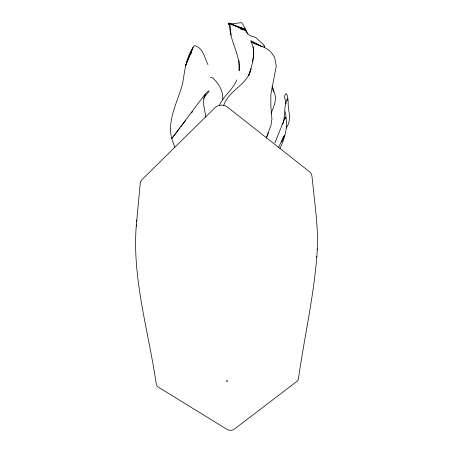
<?xml version="1.0" encoding="UTF-8"?>
<svg xmlns="http://www.w3.org/2000/svg" width="453" height="453" viewBox="0 0 453 453"><rect width="100%" height="100%" fill="white"/><g stroke="black" fill="none" stroke-linecap="round" stroke-linejoin="round"><path stroke-width="0.68" d="M317.27 249.846L317.428 233.097L316.437 217.904L311.953 176.138L311.505 174.377L310.345 172.4L227.123 106.806C223.572 104.298 218.352 104.552 215.141 107.514L141.155 180.458L140.294 182.525L136.687 221.257M136.789 220.028C130.872 275.577 148.527 329.88 156.274 384.337L157.032 386.115L157.882 386.879L226.472 429.048C229.116 431.024 233.046 430.678 235.362 428.34L297.276 381.12L298.346 379.371C304.144 338.317 313.555 297.763 316.845 256.375M316.794 257.208L317.321 248.98M136.274 226.177L136.37 225.016M252.644 61.404L253.731 53.89L253.323 46.767M282.678 124.569C285.594 116.025 283.465 106.761 287.344 98.578L287.496 100.662M284.558 119.892L285.248 117.197L274.875 142.899M285.566 118.533L285.922 117.197L285.588 111.749M266.421 137.859L268.323 132.678M266.438 137.837L271.007 125.141L271.936 119.207L270.826 105.725L270.894 94.156L276.279 66.03L274.677 57.457L271.472 52.639L268.278 49.722L265.13 47.803L251.438 42.146L261.925 46.568L252.497 41.433L250.883 40.713L250.781 41.223C256.528 51.936 252.247 64.569 248.805 75.357L251.036 68.782C247.717 84.898 228.788 89.954 223.714 105.385M271.381 112.593L271.16 113.182L274.722 104.116L275.713 97.225L272.332 86.166M281.732 142.151L284.252 135.594L278.504 147.519M279.948 148.561C284.586 138.709 287.904 128.131 285.922 117.197M190.713 54.343L191.523 52.395M236.794 79.926C232.819 89.745 223.584 95.906 219.275 105.498M204.337 96.138L205.594 94.451C201.2 101.466 205.124 109.688 205.849 117.151M203.488 98.454L209.076 91.155M179.937 127.944L171.738 138.584L174.784 147.242M180.798 126.829L185.549 120.668M191.591 112.837L192.451 111.715M286.086 127.95C290.107 123.142 289.897 116.268 288.754 110.407C287.564 104.954 289.088 98.618 286.449 93.59L285.152 94.581L284.501 96.534L285.996 103.646M208.42 91.002L204.949 94.298L171.738 138.584C166.97 119.864 177.689 101.863 182.457 84.258C184.801 71.738 185.475 58.375 193.046 47.582L185.436 65.895L193.522 46.382L194.484 45.623C202.825 47.101 204.796 58.301 207.955 64.643M231.341 23.89L241.619 22.65L243.278 25.045L247.672 33.573L249.999 35.64L255.673 37.412L263.952 45.164L264.58 47.825M210.407 77.667L212.434 77.729C218.691 83.216 223.403 91.11 222.768 99.66M230.039 24.875L228.714 24.468L229.014 23.114L245.373 29.19L238.748 27.14L244.637 29.315M231.54 24.468L236.121 26.161M240.588 28.924L242.514 29.819M230.164 24.077L228.918 23.494L229.677 23.862C229.054 40.294 240.628 54.337 239.127 70.793L239.082 60.657M246.472 31.257L229.014 23.114L228.714 24.468L229.014 23.114L229.79 23.477L231.104 35.221M245.288 29.553L247.531 33.947M272.123 86.415L273.476 91.902M263.974 45.696L264.439 47.707M227.134 380.582L226.443 381.132L227.213 381.624L227.134 380.582"/></g></svg>
